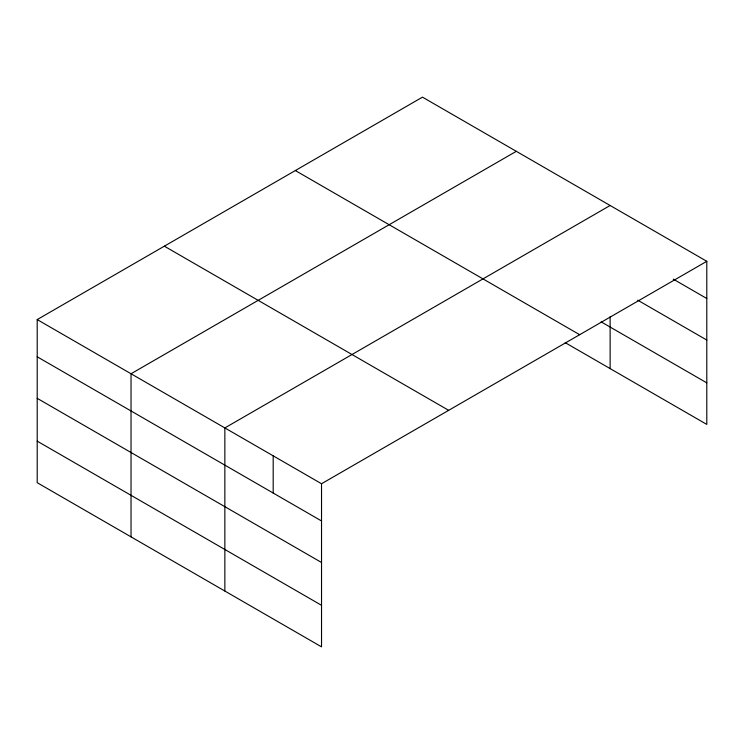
<?xml version="1.0" encoding="UTF-8"?>
<svg xmlns="http://www.w3.org/2000/svg" width="744" height="744" viewBox="0 0 744 744"><rect width="100%" height="100%" fill="white"/><g stroke="black" fill="none" stroke-linecap="round" stroke-linejoin="round"><path stroke-width="1.12" d="M706.8 261.302L422.471 97.148L37.2 319.585L37.2 482.698L321.529 646.852L321.529 483.74L706.8 261.302L706.8 424.415L565.217 342.668M516.299 151.32L131.028 373.758L131.028 536.87M610.126 205.493L224.855 427.93L224.855 591.034M673.264 279.139L706.8 298.511M637.748 300.195L706.8 340.055M601.143 321.864L706.8 382.862M295.331 170.553L579.66 334.707M164.34 246.18L448.669 410.335M37.2 319.585L321.529 483.74M37.2 356.794L321.529 520.949M37.2 398.338L321.529 562.492M37.2 441.146L321.529 605.3M610.126 316.637L610.126 368.606M273.188 455.83L273.188 493.04"/></g></svg>
